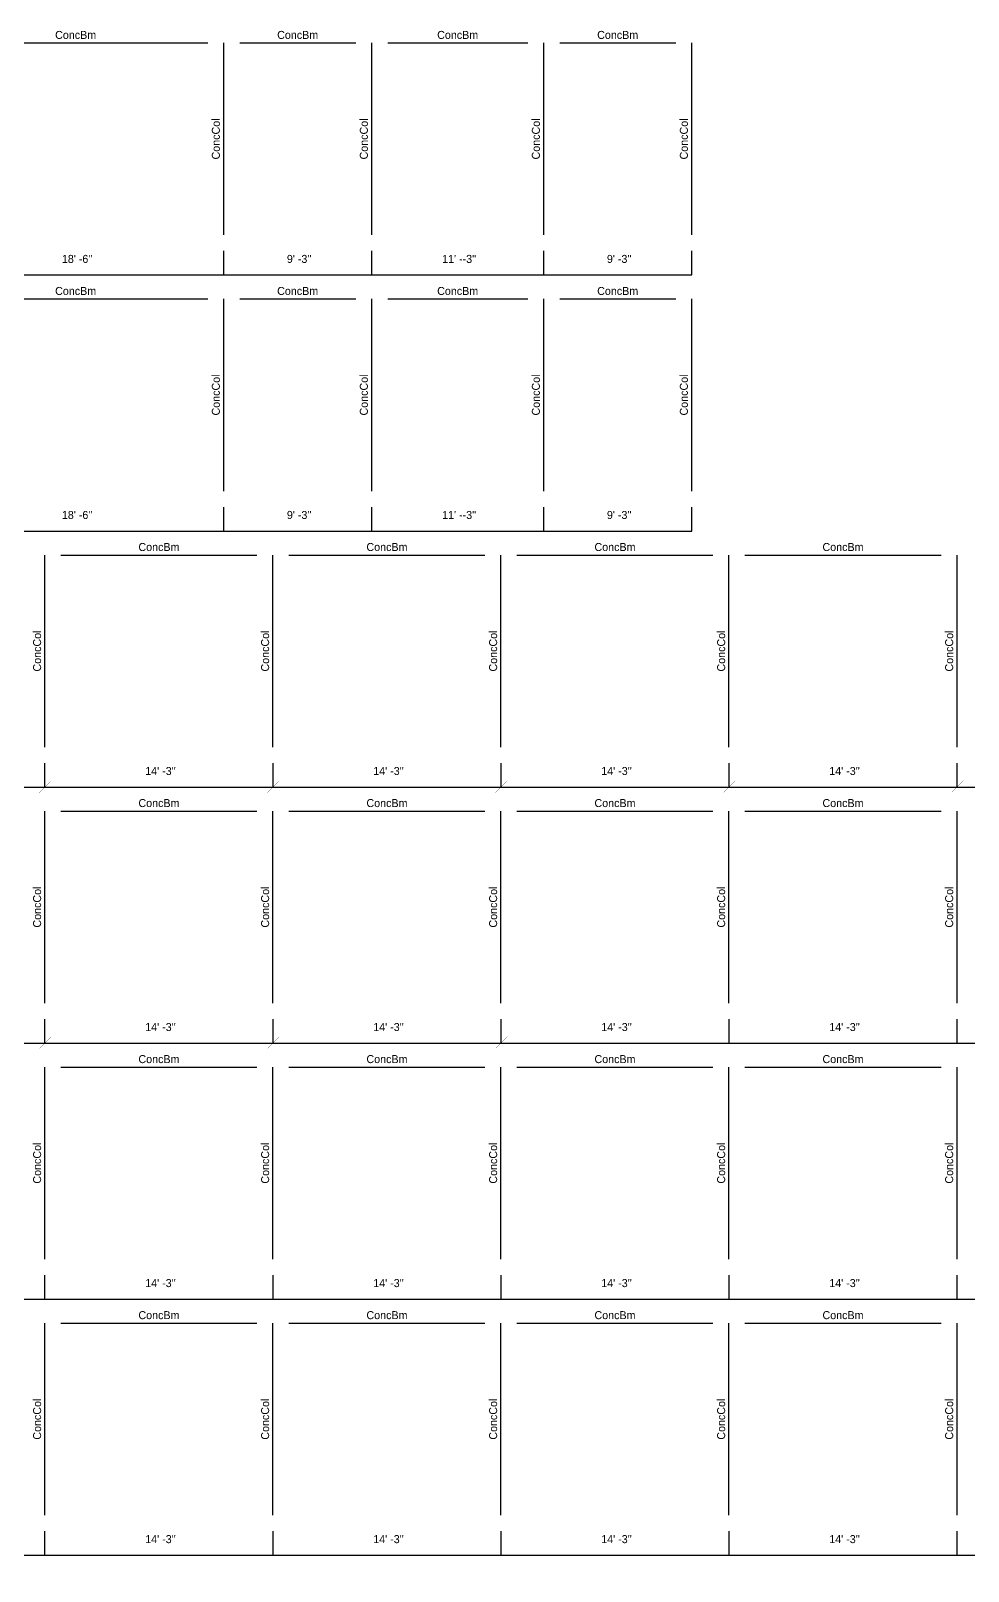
# Model space of a CAD drawing. Extents: x -38 to 2998, y -195 to 11529.
# Drawn here: x 1589 to 2292, y 2886 to 4041 of the extents above; entities that cross this region are included whole.
import ezdxf
from ezdxf.enums import TextEntityAlignment as Align

# ---------------------------------------------------------------- set-up
doc = ezdxf.new("R2010")
doc.units = 0
doc.header["$MEASUREMENT"] = 0
doc.layers.get('0').update_dxf_attribs({"linetype": 'CONTINUOUS'})
for name, color, linetype in [('CENTERLINES', 7, 'CONTINUOUS'), ('DIMENSIONS', 4, 'CONTINUOUS'), ('TEXT', 5, 'CONTINUOUS')]:
    doc.layers.add(name, color=color, linetype=linetype)
doc.dimstyles.get("Standard").update_dxf_attribs({"dimtxt": 0.18, "dimasz": 0.18, "dimexe": 0.18, "dimexo": 0.0625, "dimgap": 0.09, "dimtad": 0, "dimtih": 1, "dimtoh": 1, "dimdec": 4, "dimzin": 0, "dimtxsty": 'STANDARD', "dimcen": 0.09, "dimazin": 3, "dimtfac": 1, "dimtdec": 4, "dimtofl": 0, "dimtmove": 0, "dimatfit": 3, "dimtolj": 1, "dimtzin": 0})

# ---------------------------------------------------------------- blocks, each defined once
blk = doc.blocks.new('*D708')
at = {"color": 1, "linetype": 'BYBLOCK'}
for points in [[(1433.7, 2902.8), (1432.7, 2901.7), (1425.2, 2894.3), (1424.2, 2893.2)], [(1604.7, 2902.8), (1603.7, 2901.7), (1596.2, 2894.3), (1595.2, 2893.2)]]:
    blk.add_solid(points, dxfattribs=at)
at = {"layer": 'DIMENSIONS', "color": 9, "linetype": 'BYBLOCK'}
for p, q in [((1429, 2898), (1429, 2916)), ((1600, 2898), (1600, 2916))]:
    blk.add_line(p, q, dxfattribs=at)
at = {"layer": 'DIMENSIONS', "color": 0, "linetype": 'BYBLOCK'}
blk.add_line((1429, 2898), (1600, 2898), dxfattribs=at)
at = {"layer": 'DIMENSIONS', "color": 0, "linetype": 'BYBLOCK', "insert": (1514.5, 2910), "char_height": 6, "attachment_point": 5}
blk.add_mtext("\\A1; 14' -3''", dxfattribs=at)
blk = doc.blocks.new('*D709')
at = {"color": 1, "linetype": 'BYBLOCK'}
for points in [[(1604.7, 2902.8), (1603.7, 2901.7), (1596.2, 2894.3), (1595.2, 2893.2)], [(1775.7, 2902.8), (1774.7, 2901.7), (1767.2, 2894.3), (1766.2, 2893.2)]]:
    blk.add_solid(points, dxfattribs=at)
at = {"layer": 'DIMENSIONS', "color": 9, "linetype": 'BYBLOCK'}
for p, q in [((1600, 2898), (1600, 2916)), ((1771, 2898), (1771, 2916))]:
    blk.add_line(p, q, dxfattribs=at)
at = {"layer": 'DIMENSIONS', "color": 0, "linetype": 'BYBLOCK'}
blk.add_line((1600, 2898), (1771, 2898), dxfattribs=at)
at = {"layer": 'DIMENSIONS', "color": 0, "linetype": 'BYBLOCK', "insert": (1685.5, 2910), "char_height": 6, "attachment_point": 5}
blk.add_mtext("\\A1; 14' -3''", dxfattribs=at)
blk = doc.blocks.new('*D710')
at = {"color": 1, "linetype": 'BYBLOCK'}
for points in [[(1775.7, 2902.8), (1774.7, 2901.7), (1767.2, 2894.3), (1766.2, 2893.2)], [(1946.7, 2902.8), (1945.7, 2901.7), (1938.2, 2894.3), (1937.2, 2893.2)]]:
    blk.add_solid(points, dxfattribs=at)
at = {"layer": 'DIMENSIONS', "color": 9, "linetype": 'BYBLOCK'}
for p, q in [((1771, 2898), (1771, 2916)), ((1942, 2898), (1942, 2916))]:
    blk.add_line(p, q, dxfattribs=at)
at = {"layer": 'DIMENSIONS', "color": 0, "linetype": 'BYBLOCK'}
blk.add_line((1771, 2898), (1942, 2898), dxfattribs=at)
at = {"layer": 'DIMENSIONS', "color": 0, "linetype": 'BYBLOCK', "insert": (1856.5, 2910), "char_height": 6, "attachment_point": 5}
blk.add_mtext("\\A1; 14' -3''", dxfattribs=at)
blk = doc.blocks.new('*D711')
at = {"color": 1, "linetype": 'BYBLOCK'}
for points in [[(1946.7, 2902.8), (1945.7, 2901.7), (1938.2, 2894.3), (1937.2, 2893.2)], [(2117.7, 2902.8), (2116.7, 2901.7), (2109.2, 2894.3), (2108.2, 2893.2)]]:
    blk.add_solid(points, dxfattribs=at)
at = {"layer": 'DIMENSIONS', "color": 9, "linetype": 'BYBLOCK'}
for p, q in [((1942, 2898), (1942, 2916)), ((2113, 2898), (2113, 2916))]:
    blk.add_line(p, q, dxfattribs=at)
at = {"layer": 'DIMENSIONS', "color": 0, "linetype": 'BYBLOCK'}
blk.add_line((1942, 2898), (2113, 2898), dxfattribs=at)
at = {"layer": 'DIMENSIONS', "color": 0, "linetype": 'BYBLOCK', "insert": (2027.5, 2910), "char_height": 6, "attachment_point": 5}
blk.add_mtext("\\A1; 14' -3''", dxfattribs=at)
blk = doc.blocks.new('*D712')
at = {"color": 1, "linetype": 'BYBLOCK'}
for points in [[(2117.7, 2902.8), (2116.7, 2901.7), (2109.2, 2894.3), (2108.2, 2893.2)], [(2288.7, 2902.8), (2287.7, 2901.7), (2280.2, 2894.3), (2279.2, 2893.2)]]:
    blk.add_solid(points, dxfattribs=at)
at = {"layer": 'DIMENSIONS', "color": 9, "linetype": 'BYBLOCK'}
for p, q in [((2113, 2898), (2113, 2916)), ((2284, 2898), (2284, 2916))]:
    blk.add_line(p, q, dxfattribs=at)
at = {"layer": 'DIMENSIONS', "color": 0, "linetype": 'BYBLOCK'}
blk.add_line((2113, 2898), (2284, 2898), dxfattribs=at)
at = {"layer": 'DIMENSIONS', "color": 0, "linetype": 'BYBLOCK', "insert": (2198.5, 2910), "char_height": 6, "attachment_point": 5}
blk.add_mtext("\\A1; 14' -3''", dxfattribs=at)
blk = doc.blocks.new('*D713')
at = {"color": 1, "linetype": 'BYBLOCK'}
for points in [[(2288.7, 2902.8), (2287.7, 2901.7), (2280.2, 2894.3), (2279.2, 2893.2)], [(2459.7, 2902.8), (2458.7, 2901.7), (2451.2, 2894.3), (2450.2, 2893.2)]]:
    blk.add_solid(points, dxfattribs=at)
at = {"layer": 'DIMENSIONS', "color": 9, "linetype": 'BYBLOCK'}
for p, q in [((2284, 2898), (2284, 2916)), ((2455, 2898), (2455, 2916))]:
    blk.add_line(p, q, dxfattribs=at)
at = {"layer": 'DIMENSIONS', "color": 0, "linetype": 'BYBLOCK'}
blk.add_line((2284, 2898), (2455, 2898), dxfattribs=at)
at = {"layer": 'DIMENSIONS', "color": 0, "linetype": 'BYBLOCK', "insert": (2369.5, 2910), "char_height": 6, "attachment_point": 5}
blk.add_mtext("\\A1; 14' -3''", dxfattribs=at)
blk = doc.blocks.new('*D729')
at = {"color": 1, "linetype": 'BYBLOCK'}
for points in [[(1433.7, 3094.8), (1432.7, 3093.7), (1425.2, 3086.3), (1424.2, 3085.2)], [(1604.7, 3094.8), (1603.7, 3093.7), (1596.2, 3086.3), (1595.2, 3085.2)]]:
    blk.add_solid(points, dxfattribs=at)
at = {"layer": 'DIMENSIONS', "color": 9, "linetype": 'BYBLOCK'}
for p, q in [((1429, 3090), (1429, 3108)), ((1600, 3090), (1600, 3108))]:
    blk.add_line(p, q, dxfattribs=at)
at = {"layer": 'DIMENSIONS', "color": 0, "linetype": 'BYBLOCK'}
blk.add_line((1429, 3090), (1600, 3090), dxfattribs=at)
at = {"layer": 'DIMENSIONS', "color": 0, "linetype": 'BYBLOCK', "insert": (1514.5, 3102), "char_height": 6, "attachment_point": 5}
blk.add_mtext("\\A1; 14' -3''", dxfattribs=at)
blk = doc.blocks.new('*D730')
at = {"color": 1, "linetype": 'BYBLOCK'}
for points in [[(1604.7, 3094.8), (1603.7, 3093.7), (1596.2, 3086.3), (1595.2, 3085.2)], [(1775.7, 3094.8), (1774.7, 3093.7), (1767.2, 3086.3), (1766.2, 3085.2)]]:
    blk.add_solid(points, dxfattribs=at)
at = {"layer": 'DIMENSIONS', "color": 9, "linetype": 'BYBLOCK'}
for p, q in [((1600, 3090), (1600, 3108)), ((1771, 3090), (1771, 3108))]:
    blk.add_line(p, q, dxfattribs=at)
at = {"layer": 'DIMENSIONS', "color": 0, "linetype": 'BYBLOCK'}
blk.add_line((1600, 3090), (1771, 3090), dxfattribs=at)
at = {"layer": 'DIMENSIONS', "color": 0, "linetype": 'BYBLOCK', "insert": (1685.5, 3102), "char_height": 6, "attachment_point": 5}
blk.add_mtext("\\A1; 14' -3''", dxfattribs=at)
blk = doc.blocks.new('*D731')
at = {"color": 1, "linetype": 'BYBLOCK'}
for points in [[(1775.7, 3094.8), (1774.7, 3093.7), (1767.2, 3086.3), (1766.2, 3085.2)], [(1946.7, 3094.8), (1945.7, 3093.7), (1938.2, 3086.3), (1937.2, 3085.2)]]:
    blk.add_solid(points, dxfattribs=at)
at = {"layer": 'DIMENSIONS', "color": 9, "linetype": 'BYBLOCK'}
for p, q in [((1771, 3090), (1771, 3108)), ((1942, 3090), (1942, 3108))]:
    blk.add_line(p, q, dxfattribs=at)
at = {"layer": 'DIMENSIONS', "color": 0, "linetype": 'BYBLOCK'}
blk.add_line((1771, 3090), (1942, 3090), dxfattribs=at)
at = {"layer": 'DIMENSIONS', "color": 0, "linetype": 'BYBLOCK', "insert": (1856.5, 3102), "char_height": 6, "attachment_point": 5}
blk.add_mtext("\\A1; 14' -3''", dxfattribs=at)
blk = doc.blocks.new('*D732')
at = {"color": 1, "linetype": 'BYBLOCK'}
for points in [[(1946.7, 3094.8), (1945.7, 3093.7), (1938.2, 3086.3), (1937.2, 3085.2)], [(2117.7, 3094.8), (2116.7, 3093.7), (2109.2, 3086.3), (2108.2, 3085.2)]]:
    blk.add_solid(points, dxfattribs=at)
at = {"layer": 'DIMENSIONS', "color": 9, "linetype": 'BYBLOCK'}
for p, q in [((1942, 3090), (1942, 3108)), ((2113, 3090), (2113, 3108))]:
    blk.add_line(p, q, dxfattribs=at)
at = {"layer": 'DIMENSIONS', "color": 0, "linetype": 'BYBLOCK'}
blk.add_line((1942, 3090), (2113, 3090), dxfattribs=at)
at = {"layer": 'DIMENSIONS', "color": 0, "linetype": 'BYBLOCK', "insert": (2027.5, 3102), "char_height": 6, "attachment_point": 5}
blk.add_mtext("\\A1; 14' -3''", dxfattribs=at)
blk = doc.blocks.new('*D733')
at = {"color": 1, "linetype": 'BYBLOCK'}
for points in [[(2117.7, 3094.8), (2116.7, 3093.7), (2109.2, 3086.3), (2108.2, 3085.2)], [(2288.7, 3094.8), (2287.7, 3093.7), (2280.2, 3086.3), (2279.2, 3085.2)]]:
    blk.add_solid(points, dxfattribs=at)
at = {"layer": 'DIMENSIONS', "color": 9, "linetype": 'BYBLOCK'}
for p, q in [((2113, 3090), (2113, 3108)), ((2284, 3090), (2284, 3108))]:
    blk.add_line(p, q, dxfattribs=at)
at = {"layer": 'DIMENSIONS', "color": 0, "linetype": 'BYBLOCK'}
blk.add_line((2113, 3090), (2284, 3090), dxfattribs=at)
at = {"layer": 'DIMENSIONS', "color": 0, "linetype": 'BYBLOCK', "insert": (2198.5, 3102), "char_height": 6, "attachment_point": 5}
blk.add_mtext("\\A1; 14' -3''", dxfattribs=at)
blk = doc.blocks.new('*D734')
at = {"color": 1, "linetype": 'BYBLOCK'}
for points in [[(2288.7, 3094.8), (2287.7, 3093.7), (2280.2, 3086.3), (2279.2, 3085.2)], [(2459.7, 3094.8), (2458.7, 3093.7), (2451.2, 3086.3), (2450.2, 3085.2)]]:
    blk.add_solid(points, dxfattribs=at)
at = {"layer": 'DIMENSIONS', "color": 9, "linetype": 'BYBLOCK'}
for p, q in [((2284, 3090), (2284, 3108)), ((2455, 3090), (2455, 3108))]:
    blk.add_line(p, q, dxfattribs=at)
at = {"layer": 'DIMENSIONS', "color": 0, "linetype": 'BYBLOCK'}
blk.add_line((2284, 3090), (2455, 3090), dxfattribs=at)
at = {"layer": 'DIMENSIONS', "color": 0, "linetype": 'BYBLOCK', "insert": (2369.5, 3102), "char_height": 6, "attachment_point": 5}
blk.add_mtext("\\A1; 14' -3''", dxfattribs=at)
blk = doc.blocks.new('*D750')
at = {"color": 1, "linetype": 'BYBLOCK'}
for points in [[(1433.7, 3286.8), (1432.7, 3285.7), (1425.2, 3278.3), (1424.2, 3277.2)], [(1604.7, 3286.8), (1603.7, 3285.7), (1596.2, 3278.3), (1595.2, 3277.2)]]:
    blk.add_solid(points, dxfattribs=at)
at = {"layer": 'DIMENSIONS', "color": 9, "linetype": 'BYBLOCK'}
for p, q in [((1429, 3282), (1429, 3300)), ((1600, 3282), (1600, 3300))]:
    blk.add_line(p, q, dxfattribs=at)
at = {"layer": 'DIMENSIONS', "color": 0, "linetype": 'BYBLOCK'}
blk.add_line((1429, 3282), (1600, 3282), dxfattribs=at)
at = {"layer": 'DIMENSIONS', "color": 0, "linetype": 'BYBLOCK', "insert": (1514.5, 3294), "char_height": 6, "attachment_point": 5}
blk.add_mtext("\\A1; 14' -3''", dxfattribs=at)
blk = doc.blocks.new('*D751')
at = {"color": 1, "linetype": 'BYBLOCK'}
for points in [[(1604.7, 3286.8), (1603.7, 3285.7), (1596.2, 3278.3), (1595.2, 3277.2)], [(1775.7, 3286.8), (1774.7, 3285.7), (1767.2, 3278.3), (1766.2, 3277.2)]]:
    blk.add_solid(points, dxfattribs=at)
at = {"layer": 'DIMENSIONS', "color": 9, "linetype": 'BYBLOCK'}
for p, q in [((1600, 3282), (1600, 3300)), ((1771, 3282), (1771, 3300))]:
    blk.add_line(p, q, dxfattribs=at)
at = {"layer": 'DIMENSIONS', "color": 0, "linetype": 'BYBLOCK'}
blk.add_line((1600, 3282), (1771, 3282), dxfattribs=at)
at = {"layer": 'DIMENSIONS', "color": 0, "linetype": 'BYBLOCK', "insert": (1685.5, 3294), "char_height": 6, "attachment_point": 5}
blk.add_mtext("\\A1; 14' -3''", dxfattribs=at)
blk = doc.blocks.new('*D752')
at = {"color": 1, "linetype": 'BYBLOCK'}
for points in [[(1775.7, 3286.8), (1774.7, 3285.7), (1767.2, 3278.3), (1766.2, 3277.2)], [(1946.7, 3286.8), (1945.7, 3285.7), (1938.2, 3278.3), (1937.2, 3277.2)]]:
    blk.add_solid(points, dxfattribs=at)
at = {"layer": 'DIMENSIONS', "color": 9, "linetype": 'BYBLOCK'}
for p, q in [((1771, 3282), (1771, 3300)), ((1942, 3282), (1942, 3300))]:
    blk.add_line(p, q, dxfattribs=at)
at = {"layer": 'DIMENSIONS', "color": 0, "linetype": 'BYBLOCK'}
blk.add_line((1771, 3282), (1942, 3282), dxfattribs=at)
at = {"layer": 'DIMENSIONS', "color": 0, "linetype": 'BYBLOCK', "insert": (1856.5, 3294), "char_height": 6, "attachment_point": 5}
blk.add_mtext("\\A1; 14' -3''", dxfattribs=at)
blk = doc.blocks.new('*D753')
at = {"color": 1, "linetype": 'BYBLOCK'}
for points in [[(1946.7, 3286.8), (1945.7, 3285.7), (1938.2, 3278.3), (1937.2, 3277.2)], [(2117.7, 3286.8), (2116.7, 3285.7), (2109.2, 3278.3), (2108.2, 3277.2)]]:
    blk.add_solid(points, dxfattribs=at)
at = {"layer": 'DIMENSIONS', "color": 9, "linetype": 'BYBLOCK'}
for p, q in [((1942, 3282), (1942, 3300)), ((2113, 3282), (2113, 3300))]:
    blk.add_line(p, q, dxfattribs=at)
at = {"layer": 'DIMENSIONS', "color": 0, "linetype": 'BYBLOCK'}
blk.add_line((1942, 3282), (2113, 3282), dxfattribs=at)
at = {"layer": 'DIMENSIONS', "color": 0, "linetype": 'BYBLOCK', "insert": (2027.5, 3294), "char_height": 6, "attachment_point": 5}
blk.add_mtext("\\A1; 14' -3''", dxfattribs=at)
blk = doc.blocks.new('*D754')
at = {"color": 1, "linetype": 'BYBLOCK'}
for points in [[(2117.7, 3286.8), (2116.7, 3285.7), (2109.2, 3278.3), (2108.2, 3277.2)], [(2288.7, 3286.8), (2287.7, 3285.7), (2280.2, 3278.3), (2279.2, 3277.2)]]:
    blk.add_solid(points, dxfattribs=at)
at = {"layer": 'DIMENSIONS', "color": 9, "linetype": 'BYBLOCK'}
for p, q in [((2113, 3282), (2113, 3300)), ((2284, 3282), (2284, 3300))]:
    blk.add_line(p, q, dxfattribs=at)
at = {"layer": 'DIMENSIONS', "color": 0, "linetype": 'BYBLOCK'}
blk.add_line((2113, 3282), (2284, 3282), dxfattribs=at)
at = {"layer": 'DIMENSIONS', "color": 0, "linetype": 'BYBLOCK', "insert": (2198.5, 3294), "char_height": 6, "attachment_point": 5}
blk.add_mtext("\\A1; 14' -3''", dxfattribs=at)
blk = doc.blocks.new('*D755')
at = {"color": 1, "linetype": 'BYBLOCK'}
for points in [[(2288.7, 3286.8), (2287.7, 3285.7), (2280.2, 3278.3), (2279.2, 3277.2)], [(2459.7, 3286.8), (2458.7, 3285.7), (2451.2, 3278.3), (2450.2, 3277.2)]]:
    blk.add_solid(points, dxfattribs=at)
at = {"layer": 'DIMENSIONS', "color": 9, "linetype": 'BYBLOCK'}
for p, q in [((2284, 3282), (2284, 3300)), ((2455, 3282), (2455, 3300))]:
    blk.add_line(p, q, dxfattribs=at)
at = {"layer": 'DIMENSIONS', "color": 0, "linetype": 'BYBLOCK'}
blk.add_line((2284, 3282), (2455, 3282), dxfattribs=at)
at = {"layer": 'DIMENSIONS', "color": 0, "linetype": 'BYBLOCK', "insert": (2369.5, 3294), "char_height": 6, "attachment_point": 5}
blk.add_mtext("\\A1; 14' -3''", dxfattribs=at)
blk = doc.blocks.new('*D771')
at = {"color": 1, "linetype": 'BYBLOCK'}
for points in [[(1433.7, 3478.8), (1432.7, 3477.7), (1425.2, 3470.3), (1424.2, 3469.2)], [(1604.7, 3478.8), (1603.7, 3477.7), (1596.2, 3470.3), (1595.2, 3469.2)]]:
    blk.add_solid(points, dxfattribs=at)
at = {"layer": 'DIMENSIONS', "color": 9, "linetype": 'BYBLOCK'}
for p, q in [((1429, 3474), (1429, 3492)), ((1600, 3474), (1600, 3492))]:
    blk.add_line(p, q, dxfattribs=at)
at = {"layer": 'DIMENSIONS', "color": 0, "linetype": 'BYBLOCK'}
blk.add_line((1429, 3474), (1600, 3474), dxfattribs=at)
at = {"layer": 'DIMENSIONS', "color": 0, "linetype": 'BYBLOCK', "insert": (1514.5, 3486), "char_height": 6, "attachment_point": 5}
blk.add_mtext("\\A1; 14' -3''", dxfattribs=at)
blk = doc.blocks.new('*D772')
at = {"color": 1, "linetype": 'BYBLOCK'}
for points in [[(1604.7, 3478.8), (1603.7, 3477.7), (1596.2, 3470.3), (1595.2, 3469.2)], [(1775.7, 3478.8), (1774.7, 3477.7), (1767.2, 3470.3), (1766.2, 3469.2)]]:
    blk.add_solid(points, dxfattribs=at)
at = {"layer": 'DIMENSIONS', "color": 9, "linetype": 'BYBLOCK'}
for p, q in [((1600, 3474), (1600, 3492)), ((1771, 3474), (1771, 3492))]:
    blk.add_line(p, q, dxfattribs=at)
at = {"layer": 'DIMENSIONS', "color": 0, "linetype": 'BYBLOCK'}
blk.add_line((1600, 3474), (1771, 3474), dxfattribs=at)
at = {"layer": 'DIMENSIONS', "color": 0, "linetype": 'BYBLOCK', "insert": (1685.5, 3486), "char_height": 6, "attachment_point": 5}
blk.add_mtext("\\A1; 14' -3''", dxfattribs=at)
blk = doc.blocks.new('*D773')
at = {"color": 1, "linetype": 'BYBLOCK'}
for points in [[(1775.7, 3478.8), (1774.7, 3477.7), (1767.2, 3470.3), (1766.2, 3469.2)], [(1946.7, 3478.8), (1945.7, 3477.7), (1938.2, 3470.3), (1937.2, 3469.2)]]:
    blk.add_solid(points, dxfattribs=at)
at = {"layer": 'DIMENSIONS', "color": 9, "linetype": 'BYBLOCK'}
for p, q in [((1771, 3474), (1771, 3492)), ((1942, 3474), (1942, 3492))]:
    blk.add_line(p, q, dxfattribs=at)
at = {"layer": 'DIMENSIONS', "color": 0, "linetype": 'BYBLOCK'}
blk.add_line((1771, 3474), (1942, 3474), dxfattribs=at)
at = {"layer": 'DIMENSIONS', "color": 0, "linetype": 'BYBLOCK', "insert": (1856.5, 3486), "char_height": 6, "attachment_point": 5}
blk.add_mtext("\\A1; 14' -3''", dxfattribs=at)
blk = doc.blocks.new('*D774')
at = {"color": 1, "linetype": 'BYBLOCK'}
for points in [[(1946.7, 3478.8), (1945.7, 3477.7), (1938.2, 3470.3), (1937.2, 3469.2)], [(2117.7, 3478.8), (2116.7, 3477.7), (2109.2, 3470.3), (2108.2, 3469.2)]]:
    blk.add_solid(points, dxfattribs=at)
at = {"layer": 'DIMENSIONS', "color": 9, "linetype": 'BYBLOCK'}
for p, q in [((1942, 3474), (1942, 3492)), ((2113, 3474), (2113, 3492))]:
    blk.add_line(p, q, dxfattribs=at)
at = {"layer": 'DIMENSIONS', "color": 0, "linetype": 'BYBLOCK'}
blk.add_line((1942, 3474), (2113, 3474), dxfattribs=at)
at = {"layer": 'DIMENSIONS', "color": 0, "linetype": 'BYBLOCK', "insert": (2027.5, 3486), "char_height": 6, "attachment_point": 5}
blk.add_mtext("\\A1; 14' -3''", dxfattribs=at)
blk = doc.blocks.new('*D775')
at = {"color": 1, "linetype": 'BYBLOCK'}
for points in [[(2117.7, 3478.8), (2116.7, 3477.7), (2109.2, 3470.3), (2108.2, 3469.2)], [(2288.7, 3478.8), (2287.7, 3477.7), (2280.2, 3470.3), (2279.2, 3469.2)]]:
    blk.add_solid(points, dxfattribs=at)
at = {"layer": 'DIMENSIONS', "color": 9, "linetype": 'BYBLOCK'}
for p, q in [((2113, 3474), (2113, 3492)), ((2284, 3474), (2284, 3492))]:
    blk.add_line(p, q, dxfattribs=at)
at = {"layer": 'DIMENSIONS', "color": 0, "linetype": 'BYBLOCK'}
blk.add_line((2113, 3474), (2284, 3474), dxfattribs=at)
at = {"layer": 'DIMENSIONS', "color": 0, "linetype": 'BYBLOCK', "insert": (2198.5, 3486), "char_height": 6, "attachment_point": 5}
blk.add_mtext("\\A1; 14' -3''", dxfattribs=at)
blk = doc.blocks.new('*D776')
at = {"color": 1, "linetype": 'BYBLOCK'}
for points in [[(2288.7, 3478.8), (2287.7, 3477.7), (2280.2, 3470.3), (2279.2, 3469.2)], [(2459.7, 3478.8), (2458.7, 3477.7), (2451.2, 3470.3), (2450.2, 3469.2)]]:
    blk.add_solid(points, dxfattribs=at)
at = {"layer": 'DIMENSIONS', "color": 9, "linetype": 'BYBLOCK'}
for p, q in [((2284, 3474), (2284, 3492)), ((2455, 3474), (2455, 3492))]:
    blk.add_line(p, q, dxfattribs=at)
at = {"layer": 'DIMENSIONS', "color": 0, "linetype": 'BYBLOCK'}
blk.add_line((2284, 3474), (2455, 3474), dxfattribs=at)
at = {"layer": 'DIMENSIONS', "color": 0, "linetype": 'BYBLOCK', "insert": (2369.5, 3486), "char_height": 6, "attachment_point": 5}
blk.add_mtext("\\A1; 14' -3''", dxfattribs=at)
blk = doc.blocks.new('*D793')
at = {"color": 1, "linetype": 'BYBLOCK'}
for points in [[(1516.8, 3670.8), (1515.7, 3669.7), (1508.3, 3662.3), (1507.2, 3661.2)], [(1738.8, 3670.8), (1737.7, 3669.7), (1730.3, 3662.3), (1729.2, 3661.2)]]:
    blk.add_solid(points, dxfattribs=at)
at = {"layer": 'DIMENSIONS', "color": 9, "linetype": 'BYBLOCK'}
for p, q in [((1512, 3666), (1512, 3684)), ((1734, 3666), (1734, 3684))]:
    blk.add_line(p, q, dxfattribs=at)
at = {"layer": 'DIMENSIONS', "color": 0, "linetype": 'BYBLOCK'}
blk.add_line((1512, 3666), (1734, 3666), dxfattribs=at)
at = {"layer": 'DIMENSIONS', "color": 0, "linetype": 'BYBLOCK', "insert": (1623, 3678), "char_height": 6, "attachment_point": 5}
blk.add_mtext("\\A1; 18' -6''", dxfattribs=at)
blk = doc.blocks.new('*D794')
at = {"color": 1, "linetype": 'BYBLOCK'}
for points in [[(1738.8, 3670.8), (1737.7, 3669.7), (1730.3, 3662.3), (1729.2, 3661.2)], [(1849.8, 3670.8), (1848.7, 3669.7), (1841.3, 3662.3), (1840.2, 3661.2)]]:
    blk.add_solid(points, dxfattribs=at)
at = {"layer": 'DIMENSIONS', "color": 9, "linetype": 'BYBLOCK'}
for p, q in [((1734, 3666), (1734, 3684)), ((1845, 3666), (1845, 3684))]:
    blk.add_line(p, q, dxfattribs=at)
at = {"layer": 'DIMENSIONS', "color": 0, "linetype": 'BYBLOCK'}
blk.add_line((1734, 3666), (1845, 3666), dxfattribs=at)
at = {"layer": 'DIMENSIONS', "color": 0, "linetype": 'BYBLOCK', "insert": (1789.5, 3678), "char_height": 6, "attachment_point": 5}
blk.add_mtext("\\A1; 9' -3''", dxfattribs=at)
blk = doc.blocks.new('*D795')
at = {"color": 1, "linetype": 'BYBLOCK'}
for points in [[(1849.8, 3670.8), (1848.7, 3669.7), (1841.3, 3662.3), (1840.2, 3661.2)], [(1978.8, 3670.8), (1977.7, 3669.7), (1970.3, 3662.3), (1969.2, 3661.2)]]:
    blk.add_solid(points, dxfattribs=at)
at = {"layer": 'DIMENSIONS', "color": 9, "linetype": 'BYBLOCK'}
for p, q in [((1845, 3666), (1845, 3684)), ((1974, 3666), (1974, 3684))]:
    blk.add_line(p, q, dxfattribs=at)
at = {"layer": 'DIMENSIONS', "color": 0, "linetype": 'BYBLOCK'}
blk.add_line((1845, 3666), (1974, 3666), dxfattribs=at)
at = {"layer": 'DIMENSIONS', "color": 0, "linetype": 'BYBLOCK', "insert": (1909.5, 3678), "char_height": 6, "attachment_point": 5}
blk.add_mtext("\\A1; 11' --3''", dxfattribs=at)
blk = doc.blocks.new('*D796')
at = {"color": 1, "linetype": 'BYBLOCK'}
for points in [[(1978.8, 3670.8), (1977.7, 3669.7), (1970.3, 3662.3), (1969.2, 3661.2)], [(2089.8, 3670.8), (2088.7, 3669.7), (2081.3, 3662.3), (2080.2, 3661.2)]]:
    blk.add_solid(points, dxfattribs=at)
at = {"layer": 'DIMENSIONS', "color": 9, "linetype": 'BYBLOCK'}
for p, q in [((1974, 3666), (1974, 3684)), ((2085, 3666), (2085, 3684))]:
    blk.add_line(p, q, dxfattribs=at)
at = {"layer": 'DIMENSIONS', "color": 0, "linetype": 'BYBLOCK'}
blk.add_line((1974, 3666), (2085, 3666), dxfattribs=at)
at = {"layer": 'DIMENSIONS', "color": 0, "linetype": 'BYBLOCK', "insert": (2029.5, 3678), "char_height": 6, "attachment_point": 5}
blk.add_mtext("\\A1; 9' -3''", dxfattribs=at)
blk = doc.blocks.new('*D809')
at = {"color": 1, "linetype": 'BYBLOCK'}
for points in [[(1516.8, 3862.8), (1515.7, 3861.7), (1508.3, 3854.3), (1507.2, 3853.2)], [(1738.8, 3862.8), (1737.7, 3861.7), (1730.3, 3854.3), (1729.2, 3853.2)]]:
    blk.add_solid(points, dxfattribs=at)
at = {"layer": 'DIMENSIONS', "color": 9, "linetype": 'BYBLOCK'}
for p, q in [((1512, 3858), (1512, 3876)), ((1734, 3858), (1734, 3876))]:
    blk.add_line(p, q, dxfattribs=at)
at = {"layer": 'DIMENSIONS', "color": 0, "linetype": 'BYBLOCK'}
blk.add_line((1512, 3858), (1734, 3858), dxfattribs=at)
at = {"layer": 'DIMENSIONS', "color": 0, "linetype": 'BYBLOCK', "insert": (1623, 3870), "char_height": 6, "attachment_point": 5}
blk.add_mtext("\\A1; 18' -6''", dxfattribs=at)
blk = doc.blocks.new('*D810')
at = {"color": 1, "linetype": 'BYBLOCK'}
for points in [[(1738.8, 3862.8), (1737.7, 3861.7), (1730.3, 3854.3), (1729.2, 3853.2)], [(1849.8, 3862.8), (1848.7, 3861.7), (1841.3, 3854.3), (1840.2, 3853.2)]]:
    blk.add_solid(points, dxfattribs=at)
at = {"layer": 'DIMENSIONS', "color": 9, "linetype": 'BYBLOCK'}
for p, q in [((1734, 3858), (1734, 3876)), ((1845, 3858), (1845, 3876))]:
    blk.add_line(p, q, dxfattribs=at)
at = {"layer": 'DIMENSIONS', "color": 0, "linetype": 'BYBLOCK'}
blk.add_line((1734, 3858), (1845, 3858), dxfattribs=at)
at = {"layer": 'DIMENSIONS', "color": 0, "linetype": 'BYBLOCK', "insert": (1789.5, 3870), "char_height": 6, "attachment_point": 5}
blk.add_mtext("\\A1; 9' -3''", dxfattribs=at)
blk = doc.blocks.new('*D811')
at = {"color": 1, "linetype": 'BYBLOCK'}
for points in [[(1849.8, 3862.8), (1848.7, 3861.7), (1841.3, 3854.3), (1840.2, 3853.2)], [(1978.8, 3862.8), (1977.7, 3861.7), (1970.3, 3854.3), (1969.2, 3853.2)]]:
    blk.add_solid(points, dxfattribs=at)
at = {"layer": 'DIMENSIONS', "color": 9, "linetype": 'BYBLOCK'}
for p, q in [((1845, 3858), (1845, 3876)), ((1974, 3858), (1974, 3876))]:
    blk.add_line(p, q, dxfattribs=at)
at = {"layer": 'DIMENSIONS', "color": 0, "linetype": 'BYBLOCK'}
blk.add_line((1845, 3858), (1974, 3858), dxfattribs=at)
at = {"layer": 'DIMENSIONS', "color": 0, "linetype": 'BYBLOCK', "insert": (1909.5, 3870), "char_height": 6, "attachment_point": 5}
blk.add_mtext("\\A1; 11' --3''", dxfattribs=at)
blk = doc.blocks.new('*D812')
at = {"color": 1, "linetype": 'BYBLOCK'}
for points in [[(1978.8, 3862.8), (1977.7, 3861.7), (1970.3, 3854.3), (1969.2, 3853.2)], [(2089.8, 3862.8), (2088.7, 3861.7), (2081.3, 3854.3), (2080.2, 3853.2)]]:
    blk.add_solid(points, dxfattribs=at)
at = {"layer": 'DIMENSIONS', "color": 9, "linetype": 'BYBLOCK'}
for p, q in [((1974, 3858), (1974, 3876)), ((2085, 3858), (2085, 3876))]:
    blk.add_line(p, q, dxfattribs=at)
at = {"layer": 'DIMENSIONS', "color": 0, "linetype": 'BYBLOCK'}
blk.add_line((1974, 3858), (2085, 3858), dxfattribs=at)
at = {"layer": 'DIMENSIONS', "color": 0, "linetype": 'BYBLOCK', "insert": (2029.5, 3870), "char_height": 6, "attachment_point": 5}
blk.add_mtext("\\A1; 9' -3''", dxfattribs=at)

msp = doc.modelspace()

# ---------------------------------------------------------------- linework, layer by layer
at = {"layer": 'CENTERLINES', "color": 0, "linetype": 'CONTINUOUS'}
for p, q in [((1524, 4032), (1722, 4032)), ((1734, 3888), (1734, 4032)), ((1746, 4032), (1833, 4032)), ((1845, 3888), (1845, 4032)), ((1857, 4032), (1962, 4032)), ((1974, 3888), (1974, 4032)), ((1986, 4032), (2073, 4032)), ((2085, 3888), (2085, 4032)), ((1524, 3840), (1722, 3840)), ((1734, 3696), (1734, 3840)), ((1746, 3840), (1833, 3840)), ((1845, 3696), (1845, 3840)), ((1857, 3840), (1962, 3840)), ((1974, 3696), (1974, 3840)), ((1986, 3840), (2073, 3840)), ((2085, 3696), (2085, 3840)), ((1599.96, 3504), (1599.96, 3648)), ((1611.96, 3648), (1758.96, 3648)), ((1770.96, 3504), (1770.96, 3648)), ((1782.96, 3648), (1929.96, 3648)), ((1941.96, 3504), (1941.96, 3648)), ((1953.96, 3648), (2100.96, 3648)), ((2112.96, 3504), (2112.96, 3648)), ((2124.96, 3648), (2271.96, 3648)), ((2283.96, 3504), (2283.96, 3648)), ((1599.96, 3312), (1599.96, 3456)), ((1611.96, 3456), (1758.96, 3456)), ((1770.96, 3312), (1770.96, 3456)), ((1782.96, 3456), (1929.96, 3456)), ((1941.96, 3312), (1941.96, 3456)), ((1953.96, 3456), (2100.96, 3456)), ((2112.96, 3312), (2112.96, 3456)), ((2124.96, 3456), (2271.96, 3456)), ((2283.96, 3312), (2283.96, 3456)), ((1599.96, 3120), (1599.96, 3264)), ((1611.96, 3264), (1758.96, 3264)), ((1770.96, 3120), (1770.96, 3264)), ((1782.96, 3264), (1929.96, 3264)), ((1941.96, 3120), (1941.96, 3264)), ((1953.96, 3264), (2100.96, 3264)), ((2112.96, 3120), (2112.96, 3264)), ((2124.96, 3264), (2271.96, 3264)), ((2283.96, 3120), (2283.96, 3264)), ((1599.96, 2928), (1599.96, 3072)), ((1611.96, 3072), (1758.96, 3072)), ((1770.96, 2928), (1770.96, 3072)), ((1782.96, 3072), (1929.96, 3072)), ((1941.96, 2928), (1941.96, 3072)), ((1953.96, 3072), (2100.96, 3072)), ((2112.96, 2928), (2112.96, 3072)), ((2124.96, 3072), (2271.96, 3072)), ((2283.96, 2928), (2283.96, 3072))]:
    msp.add_line(p, q, dxfattribs=at)

# ---------------------------------------------------------------- texts
at = {"layer": 'TEXT', "color": 0}
for p in [(1623, 4038), (1789.5, 4038), (1909.5, 4038), (2029.5, 4038), (1623, 3846), (1789.5, 3846), (1909.5, 3846), (2029.5, 3846), (1685.46, 3654), (1856.46, 3654), (2027.46, 3654), (2198.46, 3654), (1685.46, 3462), (1856.46, 3462), (2027.46, 3462), (2198.46, 3462), (1685.46, 3270), (1856.46, 3270), (2027.46, 3270), (2198.46, 3270), (1685.46, 3078), (1856.46, 3078), (2027.46, 3078), (2198.46, 3078)]:
    msp.add_text('ConcBm', height=6, dxfattribs=at).set_placement(p, align=Align.MIDDLE)
for p in [(1728, 3960), (1839, 3960), (1968, 3960), (2079, 3960), (1728, 3768), (1839, 3768), (1968, 3768), (2079, 3768), (1593.96, 3576), (1764.96, 3576), (1935.96, 3576), (2106.96, 3576), (2277.96, 3576), (1593.96, 3384), (1764.96, 3384), (1935.96, 3384), (2106.96, 3384), (2277.96, 3384), (1593.96, 3192), (1764.96, 3192), (1935.96, 3192), (2106.96, 3192), (2277.96, 3192), (1593.96, 3000), (1764.96, 3000), (1935.96, 3000), (2106.96, 3000), (2277.96, 3000)]:
    msp.add_text('ConcCol', height=6, rotation=90, dxfattribs=at).set_placement(p, align=Align.MIDDLE)

# ---------------------------------------------------------------- dimensions: what is measured, and where the dimension line sits
at = {"layer": 'DIMENSIONS'}
for base, p1, p2, picture, middle in [((1734, 3858), (1512, 3846), (1734, 3846), '*D809', (1623, 3846)), ((1845, 3858), (1734, 3846), (1845, 3846), '*D810', (1789.5, 3846)), ((1974, 3858), (1845, 3846), (1974, 3846), '*D811', (1909.5, 3846)), ((2085, 3858), (1974, 3846), (2085, 3846), '*D812', (2029.5, 3846)), ((1734, 3666), (1512, 3654), (1734, 3654), '*D793', (1623, 3654)), ((1845, 3666), (1734, 3654), (1845, 3654), '*D794', (1789.5, 3654)), ((1974, 3666), (1845, 3654), (1974, 3654), '*D795', (1909.5, 3654)), ((2085, 3666), (1974, 3654), (2085, 3654), '*D796', (2029.5, 3654)), ((1599.96, 3474), (1428.96, 3462), (1599.96, 3462), '*D771', (1514.46, 3462)), ((1770.96, 3474), (1599.96, 3462), (1770.96, 3462), '*D772', (1685.46, 3462)), ((1941.96, 3474), (1770.96, 3462), (1941.96, 3462), '*D773', (1856.46, 3462)), ((2112.96, 3474), (1941.96, 3462), (2112.96, 3462), '*D774', (2027.46, 3462)), ((2283.96, 3474), (2112.96, 3462), (2283.96, 3462), '*D775', (2198.46, 3462)), ((2454.96, 3474), (2283.96, 3462), (2454.96, 3462), '*D776', (2369.46, 3462)), ((1599.96, 3282), (1428.96, 3270), (1599.96, 3270), '*D750', (1514.46, 3270)), ((1770.96, 3282), (1599.96, 3270), (1770.96, 3270), '*D751', (1685.46, 3270)), ((1941.96, 3282), (1770.96, 3270), (1941.96, 3270), '*D752', (1856.46, 3270)), ((2112.96, 3282), (1941.96, 3270), (2112.96, 3270), '*D753', (2027.46, 3270)), ((2283.96, 3282), (2112.96, 3270), (2283.96, 3270), '*D754', (2198.46, 3270)), ((2454.96, 3282), (2283.96, 3270), (2454.96, 3270), '*D755', (2369.46, 3270)), ((1599.96, 3090), (1428.96, 3078), (1599.96, 3078), '*D729', (1514.46, 3078)), ((1770.96, 3090), (1599.96, 3078), (1770.96, 3078), '*D730', (1685.46, 3078)), ((1941.96, 3090), (1770.96, 3078), (1941.96, 3078), '*D731', (1856.46, 3078)), ((2112.96, 3090), (1941.96, 3078), (2112.96, 3078), '*D732', (2027.46, 3078)), ((2283.96, 3090), (2112.96, 3078), (2283.96, 3078), '*D733', (2198.46, 3078)), ((2454.96, 3090), (2283.96, 3078), (2454.96, 3078), '*D734', (2369.46, 3078)), ((1599.96, 2898), (1428.96, 2886), (1599.96, 2886), '*D708', (1514.46, 2886)), ((1770.96, 2898), (1599.96, 2886), (1770.96, 2886), '*D709', (1685.46, 2886)), ((1941.96, 2898), (1770.96, 2886), (1941.96, 2886), '*D710', (1856.46, 2886)), ((2112.96, 2898), (1941.96, 2886), (2112.96, 2886), '*D711', (2027.46, 2886)), ((2283.96, 2898), (2112.96, 2886), (2283.96, 2886), '*D712', (2198.46, 2886)), ((2454.96, 2898), (2283.96, 2886), (2454.96, 2886), '*D713', (2369.46, 2886))]:
    dim = msp.add_linear_dim(base=base, p1=p1, p2=p2, dimstyle='STANDARD', dxfattribs=at)
    dim.commit()
    dim.dimension.update_dxf_attribs({"geometry": picture, "text_midpoint": middle})

doc.saveas('drawing.dxf')
